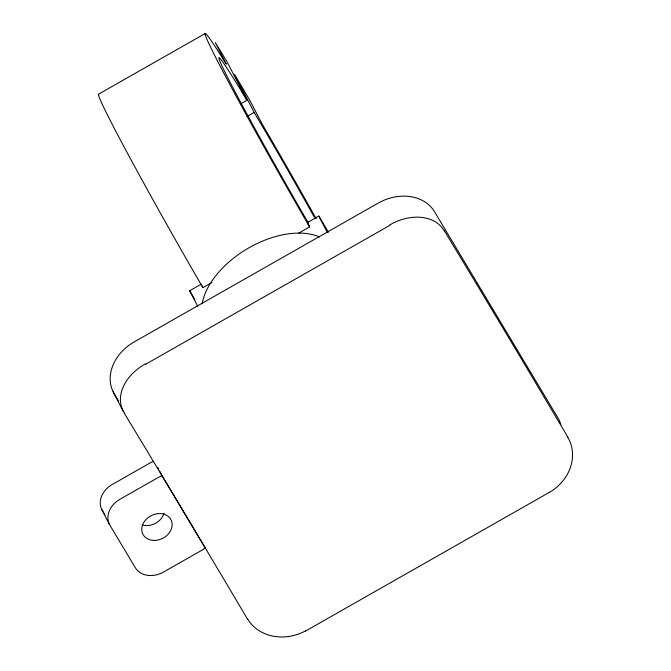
<?xml version="1.0" encoding="UTF-8"?>
<svg xmlns="http://www.w3.org/2000/svg" width="671" height="671" viewBox="0 0 671 671"><rect width="100%" height="100%" fill="white"/><g stroke="black" fill="none" stroke-linecap="round" stroke-linejoin="round"><path stroke-width="1.01" d="M98.377 94.276L205.125 33.55M240.587 103.896L246.92 100.289L227.259 62.202L215.282 42.541L226.253 64.131A169.377 5.083 60.4 0 0 217.287 60.583A169.377 5.083 60.4 0 0 309.633 226.932L298.78 233.114M246.936 116.544L254.175 112.426L234.515 74.33L249.553 99.87L262.554 124.781A169.377 5.083 60.4 0 1 316.184 218.738M309.633 226.932L307.385 222.571L318.817 216.062L328.496 232.241M197.802 306.471L189.675 290.736L201.115 284.227L202.885 287.658L211.935 282.516M145.775 364.194L389.767 225.397M305.506 631.076L549.499 492.271M307.385 222.571L309.532 226.169M118.566 401.048L114.28 393.894A43.883 35.32 -27.3 0 1 134.259 341.883L378.251 203.078A43.883 35.32 -27.3 0 1 434.523 211.717L557.953 417.941A43.883 35.32 -27.3 0 1 559.765 421.522M162.046 475.731L205.242 547.905A21.942 17.656 -27.3 0 1 201.61 550.379L163.489 572.069A21.942 17.656 -27.3 0 1 135.349 567.75L109.935 525.284A21.942 17.656 -27.3 0 1 119.924 499.283L158.046 477.593A21.942 17.656 -27.3 0 1 162.046 475.731L159.656 471.101M104.944 514.9L102.294 510.48A21.942 17.656 -27.3 0 1 112.283 484.47L150.405 462.78A21.942 17.656 -27.3 0 1 153.038 461.472M318.817 216.062L327.414 232.728M157.744 467.402L158.7 469.255M113.131 391.772L123.154 411.18M101.715 509.415L109.365 524.227M202.885 287.658A169.377 5.083 60.4 0 1 98.796 94.309M194.951 299.786A163.238 4.898 60.4 0 1 194.003 298.159M193.525 297.337A163.238 4.898 60.4 0 1 189.675 290.736M308.182 222.68A141.296 4.244 60.4 0 1 226.286 74.817A141.296 4.244 60.4 0 1 246.92 100.289M254.175 112.426A141.296 4.244 60.4 0 1 314.338 217.236M124.236 413.177A1316.418 39.522 60.4 0 1 247.666 619.4M305.431 630.941A43.992 38.071 -22.8 0 1 247.867 619.291M567.767 437.299A43.992 38.364 -28.3 0 1 549.524 492.321M444.47 231A1316.418 39.522 60.4 0 1 567.901 437.224M389.566 225.062A43.992 32.233 -30.3 0 1 444.336 231.076M124.462 413.042A43.992 32.166 -25 0 1 145.557 363.85M164.026 513.223A15.794 12.715 -27.3 0 1 142.051 524.923M560.067 422.269A43.883 35.32 -27.3 0 1 560.847 424.567M202.13 303.804A74.598 44.211 -30.9 0 1 249.151 247.683A74.598 44.211 -30.9 0 1 319.606 236.98M154.699 540.415A15.794 12.715 -27.3 0 0 171.105 519.975A15.794 12.715 -27.3 0 0 145.062 520.604A15.794 12.715 -27.3 0 0 154.699 540.415"/></g></svg>
